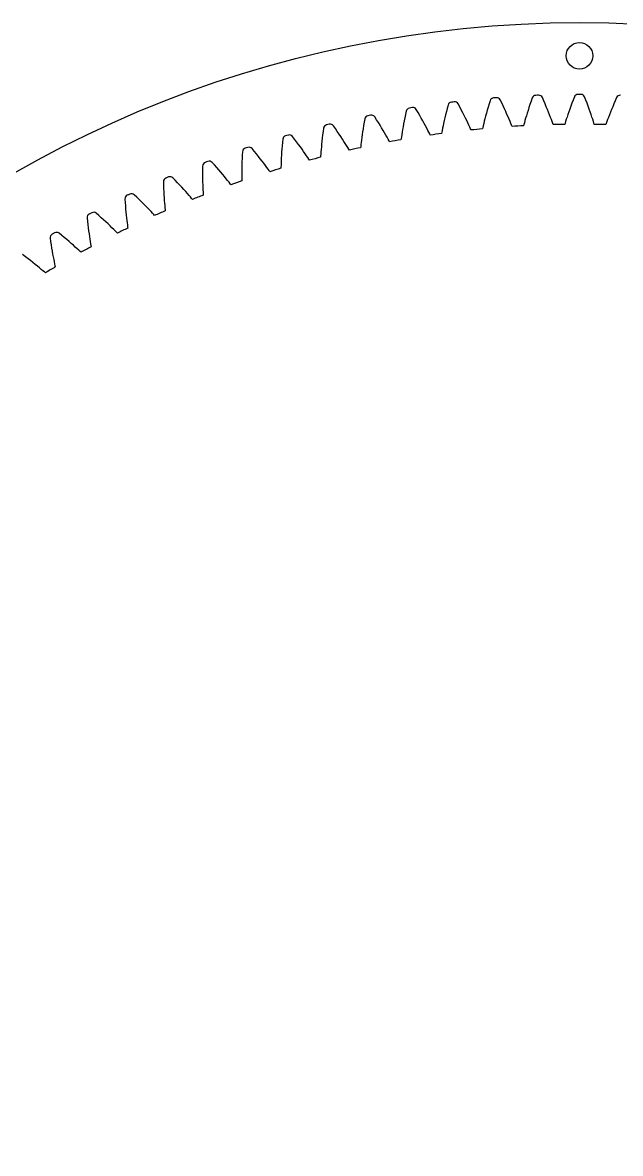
# Model space of a CAD drawing. Header units: millimetres. Extents: x -128 to 128, y -128 to 128.
# Drawn here: x -63 to 4.6, y 0.7 to 128.5 of the extents above; entities that cross this region are included whole.
import ezdxf

# ---------------------------------------------------------------- set-up
doc = ezdxf.new("R2010")
doc.units = ezdxf.units.MM

msp = doc.modelspace()

# ---------------------------------------------------------------- linework, layer by layer
at = {"layer": 'fixed_ring'}
for p, q in [((-14.867159, 119.171811), (-14.96425, 118.796072)), ((-13.536488, 118.967218), (-13.719632, 119.309365)), ((-13.361132, 118.634765), (-13.536488, 118.967218)), ((-10.335733, 118.936537), (-10.435196, 118.587976)), ((-10.229501, 119.297078), (-10.335733, 118.936537)), ((-10.117549, 119.66866), (-10.229501, 119.297078)), ((-8.796064, 119.411325), (-8.96546, 119.760484)), ((-8.634064, 119.072164), (-8.796064, 119.411325)), ((-8.480646, 118.743757), (-8.634064, 119.072164)), ((-5.712301, 118.909087), (-5.818268, 118.577474)), ((-5.59906, 119.253418), (-5.712301, 118.909087)), ((-5.478577, 119.60945), (-5.59906, 119.253418)), ((-5.351942, 119.976288), (-5.478577, 119.60945)), ((-4.041732, 119.666619), (-4.197113, 120.022236)), ((-3.893344, 119.321285), (-4.041732, 119.666619)), ((-3.753103, 118.987039), (-3.893344, 119.321285)), ((-3.621125, 118.664894), (-3.753103, 118.987039)), ((-0.980374, 119.042178), (-1.099441, 118.715041)), ((-0.853533, 119.381735), (-0.980374, 119.042178)), ((-0.718991, 119.732696), (-0.853533, 119.381735)), ((-0.577871, 120.094209), (-0.718991, 119.732696)), ((0.718991, 119.732696), (0.577871, 120.094209)), ((0.853533, 119.381735), (0.718991, 119.732696)), ((0.980374, 119.042178), (0.853533, 119.381735)), ((1.099441, 118.715041), (0.980374, 119.042178)), ((3.753103, 118.987039), (3.621125, 118.664894)), ((3.893344, 119.321285), (3.753103, 118.987039)), ((4.041732, 119.666619), (3.893344, 119.321285)), ((4.197113, 120.022236), (4.041732, 119.666619)), ((-22.945663, 117.515667), (-23.155411, 117.842182)), ((-19.752588, 117.739384), (-19.824043, 117.384022)), ((-19.675337, 118.107225), (-19.752588, 117.739384)), ((-19.593261, 118.486527), (-19.675337, 118.107225)), ((-18.255508, 118.334998), (-18.45211, 118.669594)), ((-18.067074, 118.00978), (-18.255508, 118.334998)), ((-17.888048, 117.6946), (-18.067074, 118.00978)), ((-17.718667, 117.390453), (-17.888048, 117.6946)), ((-15.220875, 117.74037), (-15.293941, 117.415905)), ((-15.141591, 118.079352), (-15.220875, 117.74037)), ((-15.056064, 118.431593), (-15.141591, 118.079352)), ((-14.96425, 118.796072), (-15.056064, 118.431593)), ((-13.194779, 118.312717), (-13.361132, 118.634765)), ((-13.037624, 118.002076), (-13.194779, 118.312717)), ((-12.889942, 117.704073), (-13.037624, 118.002076)), ((-12.752132, 117.420269), (-12.889942, 117.704073)), ((-10.692839, 117.625676), (-10.764836, 117.338263)), ((-10.613802, 117.931109), (-10.692839, 117.625676)), ((-10.527895, 118.252413), (-10.613802, 117.931109)), ((-10.435196, 118.587976), (-10.527895, 118.252413)), ((-8.335965, 118.427114), (-8.480646, 118.743757)), ((-8.200248, 118.123475), (-8.335965, 118.427114)), ((-8.073829, 117.834417), (-8.200248, 118.123475)), ((-7.957216, 117.562036), (-8.073829, 117.834417)), ((-6.091365, 117.673467), (-6.16653, 117.409905)), ((-6.007998, 117.957791), (-6.091365, 117.673467)), ((-5.916881, 118.25984), (-6.007998, 117.957791)), ((-5.818268, 118.577474), (-5.916881, 118.25984)), ((-3.497587, 118.356099), (-3.621125, 118.664894)), ((-3.38276, 118.062244), (-3.497587, 118.356099)), ((-3.277068, 117.785442), (-3.38276, 118.062244)), ((-3.1812, 117.528686), (-3.277068, 117.785442)), ((-1.408262, 117.822606), (-1.493846, 117.562241)), ((-1.313657, 118.10339), (-1.408262, 117.822606)), ((-1.210604, 118.401578), (-1.313657, 118.10339)), ((-1.099441, 118.715041), (-1.210604, 118.401578)), ((1.210604, 118.401578), (1.099441, 118.715041)), ((1.313657, 118.10339), (1.210604, 118.401578)), ((1.408262, 117.822606), (1.313657, 118.10339)), ((1.493846, 117.562241), (1.408262, 117.822606)), ((3.277068, 117.785442), (3.1812, 117.528686)), ((3.38276, 118.062244), (3.277068, 117.785442)), ((3.497587, 118.356099), (3.38276, 118.062244)), ((3.621125, 118.664894), (3.497587, 118.356099)), ((-28.945098, 116.555284), (-28.996778, 116.17066)), ((-27.599535, 116.510519), (-27.822099, 116.828437)), ((-27.385858, 116.2013), (-27.599535, 116.510519)), ((-24.47515, 116.503083), (-24.527252, 116.158872)), ((-24.417879, 116.861005), (-24.47515, 116.503083)), ((-24.355313, 117.231626), (-24.417879, 116.861005)), ((-24.288382, 117.613891), (-24.355313, 117.231626)), ((-22.744448, 117.198197), (-22.945663, 117.515667)), ((-22.553033, 116.890384), (-22.744448, 117.198197)), ((-22.371694, 116.593211), (-22.553033, 116.890384)), ((-22.200803, 116.307883), (-22.371694, 116.593211)), ((-20.004417, 116.404295), (-20.053351, 116.11207)), ((-19.949897, 116.715042), (-20.004417, 116.404295)), ((-19.889789, 117.042155), (-19.949897, 116.715042)), ((-19.824043, 117.384022), (-19.889789, 117.042155)), ((-17.559255, 117.098556), (-17.718667, 117.390453)), ((-17.410271, 116.820456), (-17.559255, 117.098556)), ((-17.272385, 116.558201), (-17.410271, 116.820456)), ((-17.14664, 116.31468), (-17.272385, 116.558201)), ((-15.475274, 116.548822), (-15.522269, 116.306268)), ((-15.421285, 116.817523), (-15.475274, 116.548822)), ((-15.360772, 117.107571), (-15.421285, 116.817523)), ((-15.293941, 117.415905), (-15.360772, 117.107571)), ((-12.624782, 117.15274), (-12.752132, 117.420269)), ((-12.508817, 116.904412), (-12.624782, 117.15274)), ((-12.405827, 116.679837), (-12.508817, 116.904412)), ((-12.319049, 116.487483), (-12.405827, 116.679837)), ((-12.260432, 116.355841), (-12.319049, 116.487483)), ((-10.933138, 116.625722), (-10.964597, 116.485096)), ((-10.886065, 116.831427), (-10.933138, 116.625722)), ((-10.829464, 117.071921), (-10.886065, 116.831427)), ((-10.764836, 117.338263), (-10.829464, 117.071921)), ((-7.851215, 117.309294), (-7.957216, 117.562036)), ((-7.757235, 117.080802), (-7.851215, 117.309294)), ((-7.678174, 116.88515), (-7.757235, 117.080802)), ((-7.624836, 116.751282), (-7.678174, 116.88515)), ((-6.287862, 116.968181), (-6.324887, 116.828917)), ((-6.232648, 117.171852), (-6.287862, 116.968181)), ((-6.16653, 117.409905), (-6.232648, 117.171852)), ((-3.096378, 117.296638), (-3.1812, 117.528686)), ((-3.025157, 117.097997), (-3.096378, 117.296638)), ((-2.977184, 116.962115), (-3.025157, 117.097997)), ((-1.632643, 117.125689), (-1.675176, 116.988007)), ((-1.569376, 117.327004), (-1.632643, 117.125689)), ((-1.493846, 117.562241), (-1.569376, 117.327004)), ((1.569376, 117.327004), (1.493846, 117.562241)), ((1.632643, 117.125689), (1.569376, 117.327004)), ((1.675176, 116.988007), (1.632643, 117.125689)), ((3.025157, 117.097997), (2.977184, 116.962115)), ((3.096378, 117.296638), (3.025157, 117.097997)), ((3.1812, 117.528686), (3.096378, 117.296638)), ((-33.556046, 115.312379), (-33.592394, 114.926004)), ((-32.209767, 115.321144), (-32.444794, 115.629963)), ((-31.983965, 115.020664), (-32.209767, 115.321144)), ((-29.125932, 115.091919), (-29.159862, 114.761064)), ((-29.087556, 115.437928), (-29.125932, 115.091919)), ((-29.044561, 115.797844), (-29.087556, 115.437928)), ((-28.996778, 116.17066), (-29.044561, 115.797844)), ((-27.182357, 115.90134), (-27.385858, 116.2013)), ((-26.989347, 115.611612), (-27.182357, 115.90134)), ((-26.807248, 115.333303), (-26.989347, 115.611612)), ((-26.636639, 115.067919), (-26.807248, 115.333303)), ((-26.478353, 114.817448), (-26.636639, 115.067919)), ((-24.653708, 115.22302), (-24.686177, 114.950879)), ((-24.61643, 115.516959), (-24.653708, 115.22302)), ((-24.574308, 115.829628), (-24.61643, 115.516959)), ((-24.527252, 116.158872), (-24.574308, 115.829628)), ((-22.04088, 116.035926), (-22.200803, 116.307883)), ((-21.892677, 115.77936), (-22.04088, 116.035926)), ((-21.75735, 115.54103), (-21.892677, 115.77936)), ((-21.636843, 115.325348), (-21.75735, 115.54103)), ((-21.535057, 115.140496), (-21.636843, 115.325348)), ((-21.466166, 115.013928), (-21.535057, 115.140496)), ((-20.164509, 115.38841), (-20.184696, 115.245729)), ((-20.133929, 115.597205), (-20.164509, 115.38841)), ((-20.096614, 115.841435), (-20.133929, 115.597205)), ((-20.053351, 116.11207), (-20.096614, 115.841435)), ((-17.034802, 116.094377), (-17.14664, 116.31468)), ((-16.940446, 115.905625), (-17.034802, 116.094377)), ((-16.876642, 115.776418), (-16.940446, 115.905625)), ((-15.561126, 116.098854), (-15.58697, 115.957088)), ((-15.522269, 116.306268), (-15.561126, 116.098854)), ((-38.113935, 113.887141), (-38.134893, 113.499627)), ((-36.769069, 113.949423), (-37.016187, 114.248653)), ((-36.531499, 113.658158), (-36.769069, 113.949423)), ((-33.678559, 113.842981), (-33.699308, 113.511039)), ((-33.653969, 114.190243), (-33.678559, 113.842981)), ((-33.625317, 114.551584), (-33.653969, 114.190243)), ((-33.592394, 114.926004), (-33.625317, 114.551584)), ((-31.7687, 114.729033), (-31.983965, 115.020664)), ((-31.564324, 114.447207), (-31.7687, 114.729033)), ((-31.371304, 114.176358), (-31.564324, 114.447207)), ((-31.190279, 113.917966), (-31.371304, 114.176358)), ((-31.022161, 113.673986), (-31.190279, 113.917966)), ((-29.236706, 113.878562), (-29.254499, 113.632139)), ((-29.215082, 114.151779), (-29.236706, 113.878562)), ((-29.18952, 114.446968), (-29.215082, 114.151779)), ((-29.159862, 114.761064), (-29.18952, 114.446968)), ((-26.333657, 114.584687), (-26.478353, 114.817448)), ((-26.20467, 114.373966), (-26.333657, 114.584687)), ((-26.095616, 114.193307), (-26.20467, 114.373966)), ((-26.021748, 114.069578), (-26.095616, 114.193307)), ((-24.736008, 114.495513), (-24.750507, 114.352142)), ((-24.713753, 114.705358), (-24.736008, 114.495513)), ((-24.686177, 114.950879), (-24.713753, 114.705358)), ((-41.270231, 112.397524), (-41.529051, 112.686694)), ((-38.167169, 112.761999), (-38.177933, 112.414034)), ((-38.152904, 113.124193), (-38.167169, 112.761999)), ((-38.134893, 113.499627), (-38.152904, 113.124193)), ((-36.30481, 113.375315), (-36.531499, 113.658158)), ((-36.089391, 113.101837), (-36.30481, 113.375315)), ((-35.885756, 112.838876), (-36.089391, 113.101837)), ((-35.694601, 112.587885), (-35.885756, 112.838876)), ((-35.516916, 112.350782), (-35.694601, 112.587885)), ((-33.741007, 112.62618), (-33.748989, 112.379244)), ((-33.730262, 112.90004), (-33.741007, 112.62618)), ((-33.716456, 113.196012), (-33.730262, 112.90004)), ((-33.699308, 113.511039), (-33.716456, 113.196012)), ((-30.868325, 113.447162), (-31.022161, 113.673986)), ((-30.731063, 113.241735), (-30.868325, 113.447162)), ((-30.614913, 113.065555), (-30.731063, 113.241735)), ((-30.536184, 112.94486), (-30.614913, 113.065555)), ((-29.268394, 113.421575), (-29.277182, 113.277741)), ((-29.254499, 113.632139), (-29.268394, 113.421575)), ((-42.617093, 111.893783), (-42.620164, 111.517931)), ((-42.620164, 111.517931), (-42.620018, 111.155456)), ((-42.611558, 112.281824), (-42.617093, 111.893783)), ((-41.02127, 112.115934), (-41.270231, 112.397524)), ((-40.783515, 111.842327), (-41.02127, 112.115934)), ((-40.557394, 111.57763), (-40.783515, 111.842327)), ((-40.343465, 111.322972), (-40.557394, 111.57763)), ((-40.142483, 111.07978), (-40.343465, 111.322972)), ((-38.190078, 111.76607), (-38.192107, 111.469783)), ((-38.192107, 111.469783), (-38.191955, 111.195713)), ((-38.185468, 112.08153), (-38.190078, 111.76607)), ((-38.177933, 112.414034), (-38.185468, 112.08153)), ((-35.354185, 112.130253), (-35.516916, 112.350782)), ((-35.208864, 111.930446), (-35.354185, 112.130253)), ((-35.085801, 111.759023), (-35.208864, 111.930446)), ((-35.002336, 111.641554), (-35.085801, 111.759023)), ((-33.754501, 112.168294), (-33.757563, 112.024225)), ((-33.748989, 112.379244), (-33.754501, 112.168294)), ((-47.041803, 110.498967), (-47.031907, 110.111013)), ((-47.031907, 110.111013), (-47.020033, 109.735335)), ((-45.706137, 110.667902), (-45.976248, 110.946553)), ((-45.446177, 110.396432), (-45.706137, 110.667902)), ((-45.197732, 110.132494), (-45.446177, 110.396432)), ((-44.961267, 109.876996), (-45.197732, 110.132494)), ((-42.620018, 111.155456), (-42.616939, 110.807338)), ((-42.616939, 110.807338), (-42.61125, 110.474797)), ((-42.61125, 110.474797), (-42.603314, 110.159403)), ((-42.603314, 110.159403), (-42.593562, 109.86327)), ((-39.955512, 110.849929), (-40.142483, 111.07978)), ((-39.784142, 110.636043), (-39.955512, 110.849929)), ((-39.630992, 110.442172), (-39.784142, 110.636043)), ((-39.501211, 110.275776), (-39.630992, 110.442172)), ((-39.413142, 110.161719), (-39.501211, 110.275776)), ((-38.191955, 111.195713), (-38.190114, 110.948655)), ((-38.190114, 110.948655), (-38.187235, 110.737652)), ((-38.187235, 110.737652), (-38.184567, 110.593575)), ((-50.069771, 108.763291), (-50.350747, 109.030983)), ((-49.799224, 108.502371), (-50.069771, 108.763291)), ((-47.020033, 109.735335), (-47.005476, 109.373153)), ((-47.005476, 109.373153), (-46.98856, 109.025432)), ((-46.98856, 109.025432), (-46.969654, 108.69338)), ((-46.969654, 108.69338), (-46.949186, 108.378552)), ((-44.737383, 109.631045), (-44.961267, 109.876996)), ((-44.526891, 109.396035), (-44.737383, 109.631045)), ((-44.33093, 109.173799), (-44.526891, 109.396035)), ((-44.151192, 108.966895), (-44.33093, 109.173799)), ((-43.990456, 108.779266), (-44.151192, 108.966895)), ((-43.854162, 108.618162), (-43.990456, 108.779266)), ((-42.593562, 109.86327), (-42.582515, 109.589422)), ((-42.582515, 109.589422), (-42.570852, 109.342633)), ((-42.570852, 109.342633), (-42.559588, 109.131911)), ((-42.559588, 109.131911), (-42.551194, 108.988054)), ((-51.397665, 108.541388), (-51.372354, 108.154134)), ((-51.372354, 108.154134), (-51.345553, 107.779225)), ((-51.345553, 107.779225), (-51.316609, 107.417908)), ((-51.316609, 107.417908), (-51.285882, 107.071135)), ((-49.540483, 108.248519), (-49.799224, 108.502371)), ((-49.294046, 108.002623), (-49.540483, 108.248519)), ((-49.060561, 107.765768), (-49.294046, 108.002623)), ((-48.840893, 107.539312), (-49.060561, 107.765768)), ((-48.636251, 107.325042), (-48.840893, 107.539312)), ((-46.949186, 108.378552), (-46.927668, 108.08304)), ((-46.927668, 108.08304), (-46.905742, 107.809848)), ((-46.905742, 107.809848), (-46.884278, 107.563717)), ((-46.884278, 107.563717), (-46.864644, 107.35361)), ((-43.761628, 108.507695), (-43.854162, 108.618162)), ((-55.672258, 106.412183), (-55.63157, 106.026241)), ((-54.354235, 106.686703), (-54.645632, 106.943012)), ((-54.073529, 106.436745), (-54.354235, 106.686703)), ((-53.8049, 106.19338), (-54.073529, 106.436745)), ((-53.548882, 105.957477), (-53.8049, 106.19338)), ((-51.285882, 107.071135), (-51.25379, 106.740097)), ((-51.25379, 106.740097), (-51.220821, 106.426331)), ((-51.220821, 106.426331), (-51.187572, 106.131909)), ((-51.187572, 106.131909), (-51.154802, 105.859804)), ((-48.44843, 107.125448), (-48.636251, 107.325042)), ((-48.280361, 106.944357), (-48.44843, 107.125448)), ((-48.13777, 106.788799), (-48.280361, 106.944357)), ((-48.040918, 106.682099), (-48.13777, 106.788799)), ((-46.864644, 107.35361), (-46.850538, 107.210201)), ((-55.63157, 106.026241), (-55.589886, 105.652694)), ((-55.589886, 105.652694), (-55.546599, 105.292814)), ((-55.546599, 105.292814), (-55.50211, 104.947536)), ((-55.50211, 104.947536), (-55.456883, 104.618036)), ((-53.306165, 105.730091), (-53.548882, 105.957477)), ((-53.077668, 105.512548), (-53.306165, 105.730091)), ((-52.864669, 105.306583), (-53.077668, 105.512548)), ((-52.669061, 105.114614), (-52.864669, 105.306583)), ((-52.493925, 104.940348), (-52.669061, 105.114614)), ((-52.345263, 104.790582), (-52.493925, 104.940348)), ((-51.154802, 105.859804), (-51.123569, 105.614722)), ((-51.123569, 105.614722), (-51.095598, 105.405561)), ((-51.095598, 105.405561), (-51.075802, 105.262826)), ((-59.858821, 104.114718), (-59.802821, 103.730699)), ((-59.802821, 103.730699), (-59.746319, 103.359105)), ((-58.552754, 104.441421), (-58.85411, 104.685943)), ((-58.262332, 104.202821), (-58.552754, 104.441421)), ((-57.984241, 103.970328), (-58.262332, 104.202821)), ((-57.719047, 103.744789), (-57.984241, 103.970328)), ((-57.467481, 103.527233), (-57.719047, 103.744789)), ((-55.456883, 104.618036), (-55.411466, 104.305829)), ((-55.411466, 104.305829), (-55.366538, 104.012961)), ((-55.366538, 104.012961), (-55.322976, 103.742375)), ((-55.322976, 103.742375), (-55.282024, 103.498727)), ((-52.244245, 104.687816), (-52.345263, 104.790582)), ((-59.746319, 103.359105), (-59.688759, 103.00123)), ((-59.688759, 103.00123), (-59.630579, 102.657994)), ((-59.630579, 102.657994), (-59.572287, 102.330553)), ((-59.572287, 102.330553), (-59.514494, 102.020398)), ((-57.230516, 103.318946), (-57.467481, 103.527233)), ((-57.009497, 103.121612), (-57.230516, 103.318946)), ((-56.806411, 102.937572), (-57.009497, 103.121612)), ((-56.624486, 102.770406), (-56.806411, 102.937572)), ((-56.469987, 102.626669), (-56.624486, 102.770406)), ((-56.364963, 102.528001), (-56.469987, 102.626669)), ((-55.282024, 103.498727), (-55.24576, 103.290845)), ((-55.24576, 103.290845), (-55.220304, 103.149009)), ((-62.658689, 102.030996), (-62.969528, 102.263344)), ((-62.359011, 101.80413), (-62.658689, 102.030996)), ((-62.071896, 101.582877), (-62.359011, 101.80413)), ((-61.797945, 101.36806), (-62.071896, 101.582877)), ((-61.537929, 101.160677), (-61.797945, 101.36806)), ((-61.29287, 100.961976), (-61.537929, 101.160677)), ((-59.514494, 102.020398), (-59.457958, 101.729548)), ((-59.457958, 101.729548), (-59.403673, 101.460907)), ((-59.403673, 101.460907), (-59.353067, 101.21908)), ((-59.353067, 101.21908), (-59.308567, 101.012804)), ((-59.308567, 101.012804), (-59.277492, 100.872092)), ((-61.064181, 100.773585), (-61.29287, 100.961976)), ((-60.853939, 100.597764), (-61.064181, 100.773585)), ((-60.665512, 100.437963), (-60.853939, 100.597764)), ((-60.50542, 100.300482), (-60.665512, 100.437963)), ((-60.396557, 100.206067), (-60.50542, 100.300482))]:
    msp.add_line(p, q, dxfattribs=at)
for centre, radius, start, end in [((-4.928608, 119.823681), 0.45, 92.355372, 160.176284), ((0, 0), 120.375, 92.20159, 92.355372), ((-4.606983, 119.836477), 0.45, 24.380678, 92.20159), ((-0.16094, 119.924892), 0.45, 90.076891, 157.897803), ((0, 0), 120.375, 89.923109, 90.076891), ((0.16094, 119.924892), 0.45, 22.102197, 89.923109), ((4.606983, 119.836477), 0.45, 87.79841, 155.619322), ((-14.43304, 119.05332), 0.45, 96.912334, 164.733246), ((0, 0), 120.375, 96.758552, 96.912334), ((-14.113448, 119.091629), 0.45, 28.93764, 96.758552), ((-9.688484, 119.533003), 0.45, 94.633853, 162.454765), ((0, 0), 120.375, 94.480071, 94.633853), ((-9.367622, 119.558577), 0.45, 26.659159, 94.480071), ((-23.846221, 117.530266), 0.45, 101.469296, 169.290208), ((0, 0), 120.375, 101.315514, 101.469296), ((-23.530683, 117.593846), 0.45, 33.494602, 101.315514), ((-19.154774, 118.385389), 0.45, 99.190815, 167.011727), ((0, 0), 120.375, 99.037033, 99.190815), ((-18.836958, 118.436374), 0.45, 31.216121, 99.037033), ((-28.499962, 116.489303), 0.45, 103.747777, 171.568689), ((0, 0), 120.375, 103.593995, 103.747777), ((-28.187201, 116.565378), 0.45, 35.773083, 103.593995), ((0, 0), 117, 95.377336, 96.015069), ((0, 0), 117, 93.098855, 93.736588), ((0, 0), 117, 90.820374, 91.458107), ((0, 0), 117, 88.541893, 89.179626), ((-33.108638, 115.264148), 0.45, 106.026258, 173.84717), ((0, 0), 120.375, 105.872476, 106.026258), ((-32.799149, 115.352596), 0.45, 38.051564, 105.872476), ((0, 0), 117, 99.934298, 100.572031), ((0, 0), 117, 97.655817, 98.29355), ((-37.664963, 113.856735), 0.45, 108.304739, 176.125651), ((0, 0), 120.375, 108.150957, 108.304739), ((-37.359235, 113.957418), 0.45, 40.330045, 108.150957), ((0, 0), 117, 102.212779, 102.850512), ((-42.161732, 112.269292), 0.45, 110.58322, 178.404132), ((0, 0), 120.375, 110.429438, 110.58322), ((-41.860249, 112.38205), 0.45, 42.608526, 110.429438), ((0, 0), 117, 104.49126, 105.128993), ((0, 0), 117, 106.769741, 107.407474), ((-46.591835, 110.504328), 0.45, 112.861701, 180.682613), ((0, 0), 120.375, 112.707919, 112.861701), ((-46.295073, 110.628983), 0.45, 44.887007, 112.707919), ((0, 0), 117, 109.048222, 109.685955), ((-50.948266, 108.564634), 0.45, 115.140182, 182.961094), ((0, 0), 120.375, 114.9864, 115.140182), ((-50.656695, 108.700989), 0.45, 47.165488, 114.9864), ((0, 0), 117, 111.326703, 111.964436), ((-55.224138, 106.453277), 0.45, 117.418663, 185.239575), ((0, 0), 120.375, 117.264881, 117.418663), ((-54.938218, 106.601116), 0.45, 49.443969, 117.264881), ((0, 0), 117, 113.605184, 114.242917), ((0, 0), 117, 115.883665, 116.521398), ((-59.412689, 104.173596), 0.45, 119.697144, 187.518056), ((0, 0), 120.375, 119.543362, 119.697144), ((-59.132872, 104.332684), 0.45, 51.72245, 119.543362), ((0, 0), 117, 118.162146, 118.799879), ((0, 0), 117, 120.440627, 121.07836)]:
    msp.add_arc(centre, radius, start, end, dxfattribs=at)
at = {"layer": 'holes'}
msp.add_circle((0, 124.744929), 1.5, dxfattribs=at)
at = {"layer": 'outer'}
msp.add_circle((0, 0), 128.494929, dxfattribs=at)

doc.saveas('drawing.dxf')
